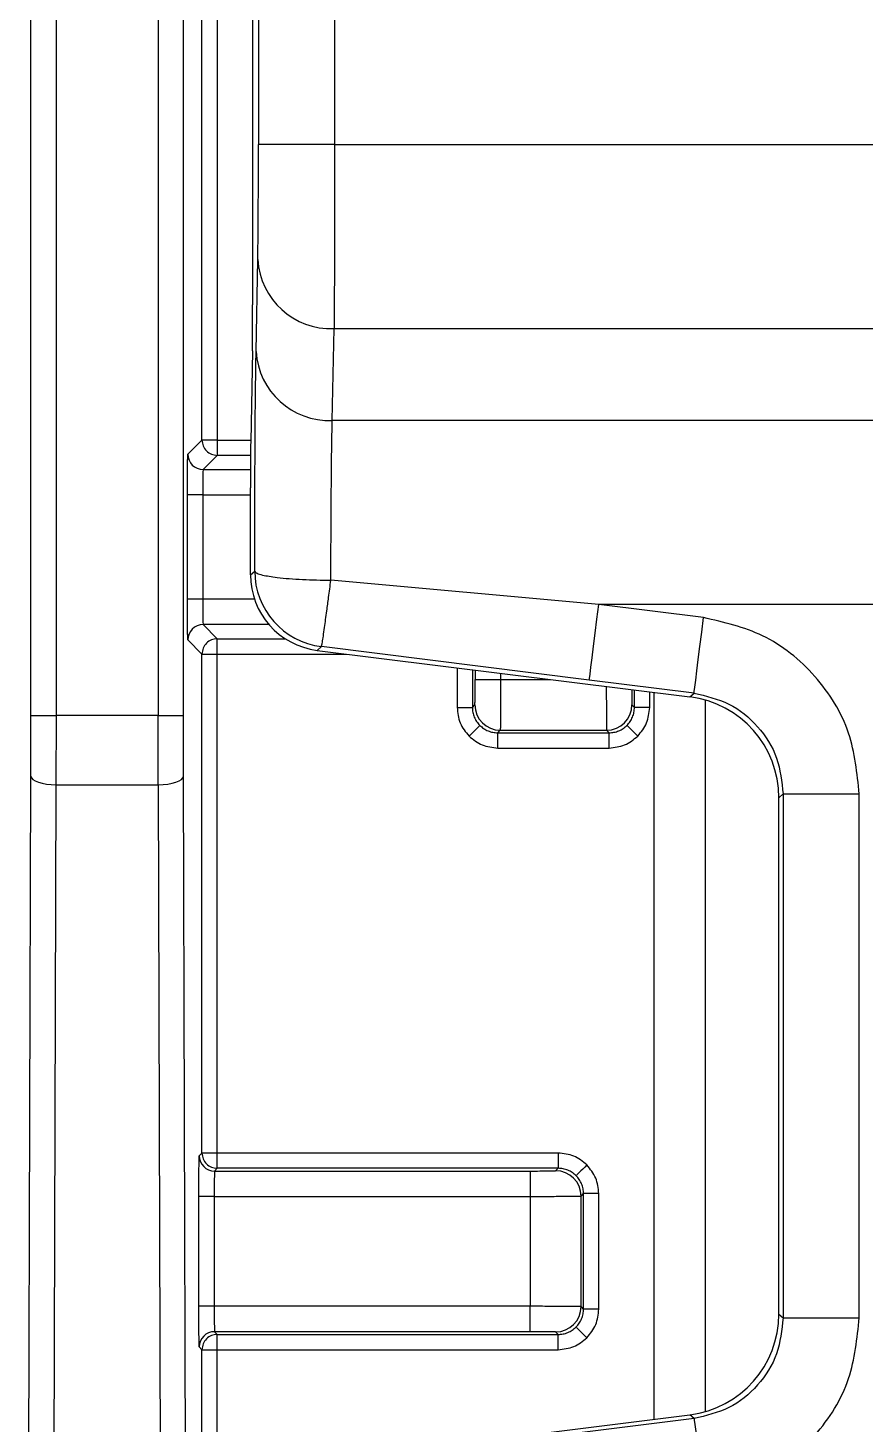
# Model space of a CAD drawing. Header units: inches. Extents: x 897.4 to 914.4, y -8.5 to 2.5.
# Drawn here: x 907.102 to 907.426, y -1.948 to -1.407 of the extents above; entities that cross this region are included whole.
import ezdxf

# ---------------------------------------------------------------- set-up
doc = ezdxf.new("R2010")
doc.units = ezdxf.units.IN
doc.header["$LTSCALE"] = 4
doc.header["$MEASUREMENT"] = 0
doc.layers.get('0').update_dxf_attribs({"linetype": 'CONTINUOUS'})

msp = doc.modelspace()

# ---------------------------------------------------------------- linework, layer by layer
for p, q in [((907.1911339534415, -0.5998166831433434), (907.1911339534415, -1.452006171910982)), ((907.2206605456812, -0.6008392313307791), (907.2206605456812, -1.452006171910982)), ((907.1888984859326, -0.978348123649174), (907.1888984859326, -1.514127880942365)), ((907.1029968116093, -1.673336521750561), (907.1029968116093, -1.055703336701819)), ((907.1128392045758, -1.673336521750561), (907.1128392045758, -1.055703336701819)), ((907.1522234429391, -1.055703336701819), (907.1522234429391, -1.673336521750561)), ((907.1620655425756, -1.673336521750561), (907.1620655425756, -1.055703336701819)), ((907.1692682593692, -1.566613407958411), (907.1692682593692, -1.39541373233834)), ((907.1751735778172, -1.39541373233834), (907.1751735778172, -1.566613407958411)), ((907.2206605456812, -1.452006171910982), (907.1911339534415, -1.452006171910982)), ((907.2206605456812, -1.452006171910982), (907.6698214369362, -1.452006171910982)), ((907.1902193506738, -1.532232205133), (907.1908860896382, -1.496607870001693)), ((907.2197459429134, -1.558993282653416), (907.2204126818779, -1.523368947522108)), ((907.2204126818779, -1.523368947522108), (907.6693751354253, -1.523368947522108)), ((907.1887993404112, -1.531968501512661), (907.1881387613756, -1.567264893765725)), ((907.6687083964608, -1.558993282653416), (907.2197459429134, -1.558993282653416)), ((907.1637835760621, -1.572098091265548), (907.1692682593692, -1.566613407958411)), ((907.1751735778172, -1.566613407958411), (907.1692682593692, -1.566613407958411)), ((907.1751735778172, -1.566613407958411), (907.1751735778172, -1.572518726406336)), ((907.1751735778172, -1.566613407958411), (907.1881510812333, -1.566613407958411)), ((907.1751735778172, -1.572518726406336), (907.16968860118, -1.578003409713473)), ((907.1880792153968, -1.572518726406336), (907.1751735778172, -1.572518726406336)), ((907.16968860118, -1.578003409713473), (907.1880513490521, -1.578003409713473)), ((907.1880396158542, -1.618824671476107), (907.1880396158542, -1.585105807665966)), ((907.1636471776378, -1.628303628641051), (907.1636471776378, -1.587845509350031)), ((907.1695524960857, -1.587845509350031), (907.1636471776378, -1.587845509350031)), ((907.1695524960857, -1.587845509350031), (907.1695524960857, -1.628303628641051)), ((907.1695524960857, -1.587845509350031), (907.1880396158542, -1.587845509350031)), ((907.1880396158542, -1.618824671476107), (907.1896807968952, -1.617375914878934)), ((907.3229925102003, -1.630356058264542), (907.2192070958049, -1.620915820652306)), ((907.1695524960857, -1.628303628641051), (907.1636471776378, -1.628303628641051)), ((907.1896024777999, -1.628303628641051), (907.1695524960857, -1.628303628641051)), ((907.6683612404712, -1.630356058264542), (907.3229925102003, -1.630356058264542)), ((907.3635750013879, -1.635428906329236), (907.3229925102003, -1.630356058264542)), ((907.1952385193586, -1.63814572827761), (907.16968860118, -1.63814572827761)), ((907.16968860118, -1.63814572827761), (907.1751735778172, -1.643630411584747)), ((907.1692682593692, -1.649535730032671), (907.1637835760621, -1.644051046725534)), ((907.1751735778172, -1.649535730032671), (907.1751735778172, -1.643630411584747)), ((907.1751735778172, -1.643630411584747), (907.2015506864399, -1.643630411584747)), ((907.1692682593692, -1.842991521881522), (907.1692682593692, -1.649535730032671)), ((907.1692682593692, -1.649535730032671), (907.1751735778172, -1.649535730032671)), ((907.1751735778172, -1.842991521881522), (907.1751735778172, -1.649535730032671)), ((907.1751735778172, -1.649535730032671), (907.2252045198554, -1.649535730032671)), ((907.2139036904036, -1.648123053018703), (907.2155448714445, -1.646674296421529)), ((907.2139036904036, -1.648123053018703), (907.3582786359052, -1.666169884540166)), ((907.3193302858399, -1.659654439807139), (907.2155448714445, -1.646674296421529)), ((907.2681148774847, -1.654899561402567), (907.2681148774847, -1.67022869098582)), ((907.2740201959326, -1.655637579543584), (907.2740201959326, -1.67022869098582)), ((907.2750864502818, -1.655771044668451), (907.2750864502818, -1.659405402684037)), ((907.2750864502818, -1.659405402684037), (907.2849285499184, -1.659405402684037)), ((907.2849285499184, -1.657001270456777), (907.2849285499184, -1.659405402684037)), ((907.2849285499184, -1.659405402684037), (907.3041616077364, -1.659405402684037)), ((907.3599127770275, -1.664727287871831), (907.3193302858399, -1.659654439807139)), ((907.336810990568, -1.67022869098582), (907.336810990568, -1.663486502205494)), ((907.3427160156859, -1.67022869098582), (907.3427160156859, -1.664224520346512)), ((907.3443225837934, -1.664425451358673), (907.3443225837934, -1.946211982803282)), ((907.3582786359052, -1.666169884540166), (907.3599127770275, -1.664727287871831)), ((907.2681148774847, -1.67022869098582), (907.2740201959326, -1.67022869098582)), ((907.2740201959326, -1.67022869098582), (907.2750013845978, -1.669247502320595)), ((907.3358298019027, -1.669247502320595), (907.336810990568, -1.67022869098582)), ((907.3427160156859, -1.67022869098582), (907.336810990568, -1.67022869098582)), ((907.3644013118422, -1.943201830910147), (907.3644013118422, -1.667435603251808)), ((907.1029607320261, -1.696881823086563), (907.1029968116093, -1.673336521750561)), ((907.1029968116093, -1.673336521750561), (907.1128392045758, -1.673336521750561)), ((907.1128028316626, -1.700245144233191), (907.1128392045758, -1.673336521750561)), ((907.1522234429391, -1.673336521750561), (907.1128392045758, -1.673336521750561)), ((907.1522234429391, -1.673336521750561), (907.1620655425756, -1.673336521750561)), ((907.1522595225223, -1.700245144233191), (907.1522234429391, -1.673336521750561)), ((907.1621016221588, -1.696881823086563), (907.1620655425756, -1.673336521750561)), ((907.2727271975361, -1.681363789018884), (907.2769027492998, -1.677188237255215)), ((907.2838622955692, -1.680070790622379), (907.2848434842343, -1.679089601957154)), ((907.2838622955692, -1.680070790622379), (907.3269685976014, -1.680070790622379)), ((907.2838622955692, -1.685976109070302), (907.2838622955692, -1.680070790622379)), ((907.2848434842343, -1.679089601957154), (907.3259877022662, -1.679089601957154)), ((907.3259877022662, -1.679089601957154), (907.3269685976014, -1.680070790622379)), ((907.3269685976014, -1.685976109070302), (907.3269685976014, -1.680070790622379)), ((907.2838622955692, -1.685976109070302), (907.3269685976014, -1.685976109070302)), ((907.101830531749, -2.052997575873665), (907.1029607320261, -1.696881823086563)), ((907.163231822436, -2.052997575873665), (907.1621016221588, -1.696881823086563)), ((907.1116729247154, -2.056361190350237), (907.1128028316626, -1.700245144233191)), ((907.1128028316626, -1.700245144233191), (907.1522595225223, -1.700245144233191)), ((907.1522595225223, -1.700245144233191), (907.1533897227995, -2.056361190350237)), ((907.3943984053133, -1.703791796595293), (907.3927639708611, -1.705234393263626)), ((907.3943984053133, -1.703791796595293), (907.3943984053133, -1.906845637566661)), ((907.3943984053133, -1.703791796595293), (907.4239247042229, -1.703791796595293)), ((907.4239247042229, -1.906845637566661), (907.4239247042229, -1.703791796595293)), ((907.3927639708611, -1.905402747568383), (907.3927639708611, -1.705234393263626)), ((907.16820200502, -1.844057776230727), (907.1692682593692, -1.842991521881522)), ((907.1751735778172, -1.842991521881522), (907.1692682593692, -1.842991521881522)), ((907.1751735778172, -1.848896840329445), (907.1751735778172, -1.842991521881522)), ((907.3072606386029, -1.842991521881522), (907.1751735778172, -1.842991521881522)), ((907.3072606386029, -1.842991521881522), (907.3072606386029, -1.848896840329445)), ((907.1751735778172, -1.848896840329445), (907.174107030138, -1.84996309467865)), ((907.174107030138, -1.84996309467865), (907.2964373503011, -1.84996309467865)), ((907.3072606386029, -1.848896840329445), (907.1751735778172, -1.848896840329445)), ((907.2964373503011, -1.84996309467865), (907.2964373503011, -1.859805194315209)), ((907.3062794499376, -1.849877735664726), (907.3072606386029, -1.848896840329445)), ((907.1680656065957, -1.902406968842541), (907.1680656065957, -1.859805194315209)), ((907.1739709250436, -1.859805194315209), (907.1680656065957, -1.859805194315209)), ((907.1739709250436, -1.859805194315209), (907.1739709250436, -1.902406968842541)), ((907.1739709250436, -1.859805194315209), (907.2964373503011, -1.859805194315209)), ((907.2964373503011, -1.859805194315209), (907.2964373503011, -1.902406968842541)), ((907.3161215495742, -1.859720128631229), (907.3171027382394, -1.858738939966003)), ((907.3161215495742, -1.902492034526522), (907.3161215495742, -1.859720128631229)), ((907.3171027382394, -1.903473223191747), (907.3171027382394, -1.858738939966003)), ((907.3230080566873, -1.858738939966003), (907.3171027382394, -1.858738939966003)), ((907.3230080566873, -1.903473223191747), (907.3230080566873, -1.858738939966003)), ((907.1739709250436, -1.902406968842541), (907.1680656065957, -1.902406968842541)), ((907.2964373503011, -1.902406968842541), (907.1739709250436, -1.902406968842541)), ((907.2964373503011, -1.9122490684791), (907.2964373503011, -1.902406968842541)), ((907.3171027382394, -1.903473223191747), (907.3161215495742, -1.902492034526522)), ((907.3230080566873, -1.903473223191747), (907.3171027382394, -1.903473223191747)), ((907.3927639708611, -1.905402747568383), (907.3943984053133, -1.906845637566661)), ((907.3943984053133, -1.906845637566661), (907.4239247042229, -1.906845637566661)), ((907.2964373503011, -1.9122490684791), (907.174107030138, -1.9122490684791)), ((907.174107030138, -1.9122490684791), (907.1751735778172, -1.913315322828305)), ((907.1751735778172, -1.913315322828305), (907.3072606386029, -1.913315322828305)), ((907.1751735778172, -1.91922064127623), (907.1751735778172, -1.913315322828305)), ((907.3072606386029, -1.913315322828305), (907.3062794499376, -1.91233413416308)), ((907.3072606386029, -1.91922064127623), (907.3072606386029, -1.913315322828305)), ((907.1692682593692, -1.91922064127623), (907.16820200502, -1.918154386927024)), ((907.1692682593692, -2.041810265110434), (907.1692682593692, -1.91922064127623)), ((907.1692682593692, -1.91922064127623), (907.1751735778172, -1.91922064127623)), ((907.1751735778172, -1.91922064127623), (907.3072606386029, -1.91922064127623)), ((907.1751735778172, -2.041810265110434), (907.1751735778172, -1.91922064127623)), ((907.2611479979666, -1.956608769365383), (907.3582786359052, -1.944467549621789)), ((907.3599127770275, -1.945910146290123), (907.2627821390889, -1.958051366033716)), ((907.3599127770275, -1.945910146290123), (907.3582786359052, -1.944467549621789))]:
    msp.add_line(p, q)
at = {"flags": 128}
for points in [[(907.3193302858399, -1.659654439807139), (907.3194059649657, -1.659048126811318), (907.3196180425157, -1.657351213080877), (907.3199585985816, -1.654628524533607), (907.3204141399858, -1.650983313310065), (907.3209676535915, -1.646554031144177), (907.3215983129728, -1.641509342754182), (907.322282065074, -1.636040792594006), (907.3229925102003, -1.630356058264542)], [(907.3599127770275, -1.664727287871831), (907.3599884561532, -1.664120974876012), (907.3602005337033, -1.66242406114557), (907.3605410897692, -1.659701372598301), (907.3609966311734, -1.656056161374758), (907.3615504381091, -1.65162687920887), (907.3621808041604, -1.646582190818875), (907.3628645562617, -1.641113640658699), (907.3635750013879, -1.635428906329236)], [(907.3381039889645, -1.681363789018884), (907.3372955716367, -1.680555371691123), (907.3365176606233, -1.679777754007563), (907.3358001755784, -1.679059975632733), (907.3351695161971, -1.678429316251497), (907.334649735535, -1.677909828919326), (907.3342607800282, -1.677520873412573), (907.334017316174, -1.677277116228477), (907.3339284372008, -1.677188237255215)], [(907.1029607320261, -1.696881823086563), (907.1031634230179, -1.697534482213656), (907.1037330697707, -1.698162501625388), (907.1046473792085, -1.698741828266291), (907.1058717383979, -1.699250462390506), (907.1073598012077, -1.699668750891735), (907.1090549549584, -1.69998144061285), (907.1108926670624, -1.700175918366226), (907.1128028316626, -1.700245144233191)], [(907.1522595225223, -1.700245144233191), (907.1541699804525, -1.700175918366226), (907.1560073992265, -1.69998144061285), (907.1577025529773, -1.699668750891735), (907.159190615787, -1.699250462390506), (907.1604152683065, -1.698741828266291), (907.1613295777443, -1.698162501625388), (907.161898931167, -1.697534482213656), (907.1621016221588, -1.696881823086563)], [(907.3183957366359, -1.847603548602995), (907.3175876126381, -1.848411965930755), (907.3168097016246, -1.849189876944261), (907.3160919232497, -1.849907655319091), (907.3154612638685, -1.850538314700326), (907.3149417765363, -1.851057802032498), (907.3145528210296, -1.851446757539251), (907.3143093571755, -1.851690221393402), (907.3142201848722, -1.851779100366665)], [(907.3183957366359, -1.914608321224811), (907.3175876126381, -1.913800197226995), (907.3168097016246, -1.913022286213489), (907.3160919232497, -1.91230450783866), (907.3154612638685, -1.911673848457424), (907.3149417765363, -1.911154361125252), (907.3145528210296, -1.910765405618499), (907.3143093571755, -1.910521941764348), (907.3142201848722, -1.910433062791085)], [(907.3599127770275, -1.945910146290123), (907.3599884561532, -1.946516459285943), (907.3602005337033, -1.948213373016385), (907.3605410897692, -1.950936061563654), (907.3609966311734, -1.954581272787197), (907.3615504381091, -1.959010261623139), (907.3621808041604, -1.96405524334308), (907.3628645562617, -1.969523793503256), (907.3635750013879, -1.975208527832719)]]:
    msp.add_lwpolyline(points, dxfattribs=at)
for centre, radius, start, end in [((907.2192112250655, -1.495025076327149), 0.0283693237985761, 183.1983318538427, 272.4272344128449), ((907.218544644125, -1.530649237104084), 0.02836949130459492, 183.1986656299595, 272.4269006367239), ((907.1696891225683, -1.572097863225838), 0.005905546510651346, 180.002212447733, 269.9949414762353), ((907.2192091679065, -1.617374166232801), 0.02952837106305618, 180.0033930094937, 262.871556112091), ((907.1696891225683, -1.644051274765244), 0.005905546510651346, 90.00505852376465, 179.9977875522763), ((907.2848443825999, -1.669246603955123), 0.009842998043028715, 180.0052293569345, 269.9947706430534), ((907.3259865148522, -1.669246314906541), 0.009843287122232643, 270.0069116965802, 359.9930883034141), ((907.1741075515263, -1.844057548191018), 0.005905546510648443, 180.0022124477159, 269.9949414762679), ((907.3062786793732, -1.859720605847104), 0.009842870212541934, 0.002777894558670102, 89.9955145107112), ((907.3062792630628, -1.902491847651754), 0.00984228651310066, 270.0010878707434, 359.998912129261), ((907.1741075515263, -1.918154614966731), 0.005905546510647794, 90.00505852373207, 179.9977875523021)]:
    msp.add_arc(centre, radius, start, end)
for centre, major_axis, ratio, start_param, end_param in [((907.1887267936802, -1.514127747357345), (0, 0.01968503937007871), 0.008726867790829844, 3.57792496658826, 4.71238898038469), ((907.1882114274721, -1.585105676735102), (0, 0.01968503937007871), 0.008726867790739605, 0.4363323130104586, 1.570796326794897), ((907.2175683221529, -1.618822660241463), (0.02213766637908954, 0.01954273823937136), 0.9999322525541741, 2.418405600608939, 3.864779706570734), ((907.3533924702957, -1.70523713695617), (-0.02951688850545153, -0.02605698431916093), 0.999932252554226, 2.41840560060894, 3.864779706570693), ((907.3533924702957, -1.905400200765309), (-0.02951688850545153, 0.02605698431916181), 0.9999322525542409, 2.41840560060889, 3.864779706570692)]:
    msp.add_ellipse(centre, major_axis=major_axis, ratio=ratio, start_param=start_param, end_param=end_param)
for points, knots in [([(907.1908860896382, -1.496607870001693), (907.1909207757608, -1.494347988635574), (907.1909915911251, -1.489734203330485), (907.1910713029532, -1.478775923229076), (907.1911242392144, -1.465875995932524), (907.1911307596679, -1.456566192721783), (907.1911339534415, -1.452006171910981)], [0, 0, 0, 0, 0.2449092492452292, 0.5000079704130412, 0.7550996504929423, 1, 1, 1, 1]), ([(907.2206605456812, -1.452006171910982), (907.2206573278024, -1.458767245944308), (907.2206506750706, -1.472745278333067), (907.2206013584971, -1.492828054689956), (907.2205243082856, -1.51130285107497), (907.2204505977959, -1.519270480743957), (907.2204126818779, -1.523368947522108)], [0, 0, 0, 0, 0.2270565605934504, 0.4694230446836544, 0.7270766696046227, 0.9999999999999999, 0.9999999999999999, 0.9999999999999999, 0.9999999999999999]), ([(907.1896807968952, -1.617375914878934), (907.1896958036997, -1.608511813455982), (907.1897263130705, -1.590490777912687), (907.1898464134015, -1.566184565132533), (907.1900107298428, -1.545562210398641), (907.1901505674513, -1.53662716758472), (907.1902193506738, -1.532232205133)], [0, 0, 0, 0, 0.2459356648632079, 0.499996011596619, 0.7540583967522004, 1, 1, 1, 1]), ([(907.2192070958049, -1.620915820652306), (907.2192211877185, -1.614971203613992), (907.2192503364116, -1.602674944768337), (907.2193633349419, -1.585423027811731), (907.2195233473414, -1.569602388604522), (907.2196703148917, -1.562597782456249), (907.2197459429134, -1.558993282653416)], [0, 0, 0, 0, 0.2267270998875509, 0.4689780837981023, 0.7267414681520912, 1, 1, 1, 1]), ([(907.1692682593692, -1.566613407958411), (907.1693570875289, -1.567387200821241), (907.1695347396775, -1.568934750215299), (907.1709002975653, -1.570886688210355), (907.1728522355603, -1.572252246098117), (907.1743997849543, -1.572429898246689), (907.1751735778172, -1.572518726406336)], [0, 0, 0, 0, 0.2500058692153412, 0.5, 0.7499941307846589, 1, 1, 1, 1]), ([(907.1636471776378, -1.587845509350031), (907.1636490449724, -1.585875155539243), (907.1636519156839, -1.582846069401018), (907.1636688975129, -1.579190676712091), (907.1636862423189, -1.576698899605385), (907.1637078123293, -1.574653278938683), (907.163739578592, -1.572676269737702), (907.1637663207784, -1.572324845975319), (907.1637835760621, -1.572098091265548)], [0, 0, 0, 0, 0.2395566418976837, 0.3682778693443873, 0.4999893608883584, 0.6287131598866454, 0.7604287225742323, 1, 1, 1, 1]), ([(907.16968860118, -1.578003409713473), (907.1696772590179, -1.578160911881631), (907.1696545746375, -1.57847591699695), (907.1696205499787, -1.580756178413504), (907.1695865213482, -1.583997858767978), (907.1695638379999, -1.586562941055099), (907.1695524960857, -1.587845509350031)], [0, 0, 0, 0, 0.2500037308708969, 0.5000086982549137, 0.749999056724414, 1, 1, 1, 1]), ([(907.1896807968952, -1.617375914878934), (907.1898682320832, -1.61765908649739), (907.1902189825502, -1.618188990078811), (907.1929989726295, -1.61904655432664), (907.1973203914897, -1.619799033581669), (907.2029346287943, -1.620336013374422), (907.2097681364329, -1.620780780968527), (907.2154670583802, -1.620862313326842), (907.2192070958049, -1.620915820652306)], [0, 0, 0, 0, 0.1551959575195906, 0.2904206790204772, 0.5001584624246956, 0.6307151091644535, 0.7576490211901095, 1, 1, 1, 1]), ([(907.2155448714445, -1.646674296421529), (907.2156415423702, -1.646304366359648), (907.2158415322674, -1.645539066197816), (907.2166675816534, -1.640143878266032), (907.2175055606776, -1.633673520990166), (907.2183719337838, -1.627327242466096), (907.2189137666908, -1.623167667159995), (907.2192070958049, -1.620915820652305)], [0, 0, 0, 0, 0.2413425321363944, 0.4992821560962961, 0.6995701893647333, 0.8373579584212156, 1, 1, 1, 1]), ([(907.1637835760621, -1.644051046725534), (907.1637663038819, -1.643824805380349), (907.163739751151, -1.643477001833273), (907.1637080777813, -1.641509161245086), (907.1636865425203, -1.639484961181339), (907.1636689266657, -1.636979943541158), (907.1636519896672, -1.633327418255959), (907.1636490648332, -1.630273872757671), (907.1636471776378, -1.628303628641051)], [0, 0, 0, 0, 0.2395686773026387, 0.3682918153901568, 0.5000094061713777, 0.6287280922505285, 0.7604436245275671, 1, 1, 1, 1]), ([(907.1695524960857, -1.628303628641051), (907.1695638379999, -1.629586196935983), (907.1695865213482, -1.632151279223105), (907.1696205499787, -1.635392959577574), (907.1696545746375, -1.637673220994132), (907.1696772590179, -1.637988226109452), (907.16968860118, -1.63814572827761)], [0, 0, 0, 0, 0.250000943275586, 0.4999913017450863, 0.7499962691291031, 1, 1, 1, 1]), ([(907.4239247042229, -1.703791796595293), (907.423105229909, -1.69576135906934), (907.4214096294427, -1.679145324396186), (907.4077716446355, -1.657232194025205), (907.3877193225153, -1.640981321954838), (907.3714419030629, -1.637238040143977), (907.3635750013879, -1.635428906329236)], [0, 0, 0, 0, 0.241647621412669, 0.500000808561393, 0.7583496273377752, 1, 1, 1, 1]), ([(907.1751735778172, -1.643630411584747), (907.1743997849543, -1.64371923974439), (907.1728522355603, -1.643896891892965), (907.1709002975653, -1.645262449780727), (907.1695347396775, -1.647214387775782), (907.1693570875289, -1.648761937169839), (907.1692682593692, -1.649535730032671)], [0, 0, 0, 0, 0.2500058692153412, 0.5, 0.7499941307846589, 1, 1, 1, 1]), ([(907.2750013845978, -1.669247502320595), (907.2750125367254, -1.669104464206663), (907.275034912803, -1.668817466779934), (907.2750585162787, -1.666852218781295), (907.2750728550105, -1.664831003479146), (907.2750837421274, -1.662543733663101), (907.2750853881992, -1.660636191821896), (907.2750864502818, -1.659405402684037)], [0, 0, 0, 0, 0.2490282221250193, 0.499660244169718, 0.6284652724675581, 0.7602773909819138, 1, 1, 1, 1]), ([(907.2849285499184, -1.659405402684037), (907.2849215449577, -1.66197052845549), (907.2849075351204, -1.667100749141589), (907.2848858909801, -1.673584316108868), (907.2848650022452, -1.678144945474154), (907.2848506568824, -1.678774717436277), (907.2848434842343, -1.679089601957154)], [0, 0, 0, 0, 0.2499995017730317, 0.4999959962134763, 0.7499991574128375, 1, 1, 1, 1]), ([(907.3259102631608, -1.66212398461208), (907.3259147669007, -1.663749522444522), (907.32592633853, -1.667926078237603), (907.3259447863795, -1.673571324012475), (907.3259663115397, -1.678148193408682), (907.3259805720463, -1.678775800088954), (907.3259877022662, -1.679089601957154)], [0, 0, 0, 0, 0.1751901633389111, 0.4501227083002741, 0.7250626437887422, 1, 1, 1, 1]), ([(907.3357520694674, -1.663354210400406), (907.3357570941699, -1.664412984557215), (907.3357648785785, -1.666053266867923), (907.3357827882752, -1.667647201749447), (907.3358023717637, -1.668887804610273), (907.3358190441234, -1.669106433090158), (907.3358298019027, -1.669247502320595)], [0, 0, 0, 0, 0.3191440664596782, 0.494426845815429, 0.6737807634740178, 1, 1, 1, 1]), ([(907.3599127770275, -1.664727287871831), (907.3645643209114, -1.665812485281952), (907.3738671920108, -1.667982829553825), (907.3851250049993, -1.677224175209998), (907.392898595062, -1.689541306823522), (907.3938984618059, -1.699041569137036), (907.3943984053133, -1.703791796595293)], [0, 0, 0, 0, 0.2500050630085847, 0.4999984808113621, 0.7499941720302715, 0.9999999999999999, 0.9999999999999999, 0.9999999999999999, 0.9999999999999999]), ([(907.2681148774847, -1.67022869098582), (907.2683299424399, -1.672313856709104), (907.2687600753287, -1.676484217033503), (907.2714048173624, -1.679737257515153), (907.2727271975361, -1.681363789018884)], [0, 0, 0, 0, 0.4999965377297944, 0.9999999999999999, 0.9999999999999999, 0.9999999999999999, 0.9999999999999999]), ([(907.2740201959326, -1.67022869098582), (907.2740565974052, -1.670873129286404), (907.274129397267, -1.67216195129788), (907.2747185161962, -1.674016126666984), (907.2756127895233, -1.675744009410401), (907.2764727452036, -1.676706808376339), (907.2769027492998, -1.677188237255215)], [0, 0, 0, 0, 0.2500033287766659, 0.4999854800329555, 0.7499774737160392, 0.9999999999999999, 0.9999999999999999, 0.9999999999999999, 0.9999999999999999]), ([(907.3339284372008, -1.677188237255215), (907.3343582980795, -1.676706778930565), (907.3352180395972, -1.675743840149045), (907.3361127468237, -1.674016222890107), (907.3367017665844, -1.67216193831469), (907.3367745815453, -1.670873124958551), (907.336810990568, -1.67022869098582)], [0, 0, 0, 0, 0.2499999655173248, 0.5000114233166951, 0.7499951228325781, 1, 1, 1, 1]), ([(907.3381039889645, -1.681363789018884), (907.3394263935121, -1.679737262548521), (907.342071171977, -1.676484247282474), (907.3425010694425, -1.67231386031831), (907.3427160156859, -1.67022869098582)], [0, 0, 0, 0, 0.5000057907314778, 1, 1, 1, 1]), ([(907.2769027492998, -1.677188237255215), (907.2773842076244, -1.677618098133896), (907.278347146406, -1.678477839651594), (907.2800747636649, -1.679372546878098), (907.2819290482403, -1.679961566638761), (907.2832178615964, -1.680034381599782), (907.2838622955692, -1.680070790622379)], [0, 0, 0, 0, 0.2499999655173248, 0.5000114233166951, 0.7499951228325781, 1, 1, 1, 1]), ([(907.3269685976014, -1.680070790622379), (907.3276130283555, -1.680034370276895), (907.3289019290295, -1.679961527372443), (907.3307563460683, -1.679372613996507), (907.3324840383409, -1.678477833719882), (907.3334469782916, -1.67761809615669), (907.3339284372008, -1.677188237255213)], [0, 0, 0, 0, 0.2499957843314463, 0.5000067624159582, 0.7500091271400111, 1, 1, 1, 1]), ([(907.2727271975361, -1.681363789018884), (907.2743537290398, -1.682686169192549), (907.2776067695215, -1.685330911226258), (907.2817771298459, -1.685761044115112), (907.2838622955692, -1.685976109070302)], [0, 0, 0, 0, 0.5000034622702055, 0.9999999999999999, 0.9999999999999999, 0.9999999999999999, 0.9999999999999999]), ([(907.3269685976014, -1.685976109070302), (907.329053867401, -1.685761061754727), (907.3332243382438, -1.685330974214169), (907.3364774566016, -1.68268616954955), (907.3381039889645, -1.681363789018884)], [0, 0, 0, 0, 0.5000082431959141, 1, 1, 1, 1]), ([(907.1680656065957, -1.859805194315209), (907.1680674737888, -1.857834830607614), (907.1680703442785, -1.854805733778088), (907.1680873274589, -1.8511503495307), (907.168104669399, -1.848658264070016), (907.1681262429906, -1.846613059241793), (907.1681580060565, -1.844635450286063), (907.1681847493304, -1.844284330754701), (907.16820200502, -1.844057776230726)], [0, 0, 0, 0, 0.2395553589061484, 0.3682753470142495, 0.4999956404133625, 0.6287110900959282, 0.7604314920499989, 1, 1, 1, 1]), ([(907.1692682593692, -1.842991521881522), (907.1693570875289, -1.843765314744352), (907.1695347396775, -1.84531286413841), (907.1709002975653, -1.847264802133465), (907.1728522355603, -1.848630360021228), (907.1743997849543, -1.8488080121698), (907.1751735778172, -1.848896840329445)], [0, 0, 0, 0, 0.2500058692153412, 0.5, 0.7499941307846589, 1, 1, 1, 1]), ([(907.3183957366359, -1.847603548602995), (907.3167693100748, -1.846281143399068), (907.313516353907, -1.843636249207375), (907.3093459210739, -1.843206435528624), (907.3072606386029, -1.842991521881522)], [0, 0, 0, 0, 0.4999841612116322, 1, 1, 1, 1]), ([(907.174107030138, -1.84996309467865), (907.1740956880145, -1.850120477009132), (907.1740730036263, -1.850435243630737), (907.1740389775251, -1.852715607215462), (907.1740049516679, -1.855957501126364), (907.1739822671867, -1.858522637275537), (907.1739709250436, -1.859805194315209)], [0, 0, 0, 0, 0.2499984182757776, 0.4999999509826936, 0.7500021264331247, 1, 1, 1, 1]), ([(907.2964373503011, -1.84996309467865), (907.2977189962272, -1.849961987974881), (907.3002905724155, -1.849959767413803), (907.3030172543084, -1.849942594278053), (907.3046822638366, -1.849925215146596), (907.3059186382241, -1.849905409547172), (907.3061379463322, -1.849888588843803), (907.3062794499376, -1.849877735664726)], [0, 0, 0, 0, 0.2490153824369921, 0.4996403569517459, 0.6284447747382406, 0.7602623797207774, 1, 1, 1, 1]), ([(907.3142201848722, -1.851779100366664), (907.3137388485867, -1.851349195847831), (907.3127761318074, -1.850489347325555), (907.3110482341011, -1.849595198575287), (907.3091940555861, -1.849005624514446), (907.3079050851948, -1.848933100276414), (907.3072606386029, -1.848896840329445)], [0, 0, 0, 0, 0.2499714876609401, 0.4999659339716247, 0.7499979426413801, 1, 1, 1, 1]), ([(907.3230080566873, -1.858738939966003), (907.3227931425359, -1.856653656279486), (907.3223633136181, -1.852483082937545), (907.3197182635585, -1.849230061599749), (907.3183957366359, -1.847603548602995)], [0, 0, 0, 0, 0.4999992844017212, 1, 1, 1, 1]), ([(907.3171027382394, -1.858738939966003), (907.3170663254439, -1.858094504884122), (907.3169934976398, -1.85680559555415), (907.3164044850769, -1.854951287731592), (907.315510138715, -1.853223329966265), (907.3146501869903, -1.85226052983049), (907.3142201848722, -1.851779100366665)], [0, 0, 0, 0, 0.2499942360533198, 0.500003665765607, 0.7499865671376066, 1, 1, 1, 1]), ([(907.2964373503011, -1.859805194315209), (907.2990024579279, -1.859798021647639), (907.304132723857, -1.859783676170798), (907.3106165659485, -1.859762787585047), (907.3151768314737, -1.859741143425279), (907.315806642279, -1.859727133590644), (907.3161215495742, -1.859720128631229)], [0, 0, 0, 0, 0.24999887284527, 0.500002684586418, 0.7499998397994693, 1, 1, 1, 1]), ([(907.16820200502, -1.918154386927023), (907.1681847331765, -1.917928090690332), (907.1681581814476, -1.917580209100466), (907.16812650588, -1.915612835703893), (907.1681049717771, -1.913588582048638), (907.1680873547771, -1.911083524183669), (907.1680704195351, -1.907430798937776), (907.1680674941152, -1.904377194659741), (907.1680656065957, -1.902406968842541)], [0, 0, 0, 0, 0.2395682754986258, 0.3682844831228401, 0.5000019266083044, 0.6287194327572252, 0.7604448735324684, 1, 1, 1, 1]), ([(907.1739709250436, -1.902406968842541), (907.1739822671867, -1.903689525882212), (907.1740049516679, -1.906254662031388), (907.1740389775251, -1.909496555942288), (907.1740730036263, -1.911776919527014), (907.1740956880145, -1.912091686148617), (907.174107030138, -1.9122490684791)], [0, 0, 0, 0, 0.2499978735668753, 0.5000000490173064, 0.7500015817242225, 1, 1, 1, 1]), ([(907.3161215495742, -1.902492034526522), (907.315806642279, -1.902485029567106), (907.3151768314737, -1.902471019732473), (907.3106165659485, -1.902449375572702), (907.304132723857, -1.902428486986953), (907.2990024579279, -1.902414141510112), (907.2964373503011, -1.902406968842541)], [0, 0, 0, 0, 0.2500001602005308, 0.4999973154135821, 0.7500011271547301, 1, 1, 1, 1]), ([(907.3142201848722, -1.910433062791085), (907.3146501869903, -1.90995163332726), (907.315510138715, -1.908988833191485), (907.3164044850769, -1.907260875426158), (907.3169934976398, -1.905406567603602), (907.3170663254439, -1.904117658273629), (907.3171027382394, -1.903473223191747)], [0, 0, 0, 0, 0.2500134328623935, 0.4999963342343932, 0.7500057639466803, 1, 1, 1, 1]), ([(907.3183957366359, -1.914608321224811), (907.3197182638592, -1.91298190899744), (907.3223633670162, -1.909729024639462), (907.322793157492, -1.905558515941545), (907.3230080566873, -1.903473223191747)], [0, 0, 0, 0, 0.4999907922889977, 1, 1, 1, 1]), ([(907.3072606386029, -1.913315322828305), (907.3079050851948, -1.913279062881338), (907.3091940555861, -1.913206538643305), (907.3110482341011, -1.912616964582463), (907.3127761318074, -1.911722815832196), (907.3137388485867, -1.910862967309918), (907.3142201848722, -1.910433062791085)], [0, 0, 0, 0, 0.2500020573586199, 0.5000340660283752, 0.7500285123390598, 0.9999999999999999, 0.9999999999999999, 0.9999999999999999, 0.9999999999999999]), ([(907.3943984053133, -1.906845637566661), (907.3938984792408, -1.911595873466617), (907.3928986562361, -1.921096068379822), (907.3851249063044, -1.933413017677014), (907.3738671542766, -1.942654261284363), (907.364564317982, -1.94482483218568), (907.3599127770275, -1.945910146290123)], [0, 0, 0, 0, 0.2500065479931141, 0.4999985233437127, 0.7499926611341341, 1, 1, 1, 1]), ([(907.3635750013879, -1.975208527832719), (907.3714419194464, -1.973399412350735), (907.3877194319233, -1.969656154875453), (907.4077714502209, -1.953404960409835), (907.4214097010681, -1.931492069355447), (907.4231052504352, -1.914876089473568), (907.4239247042229, -1.906845637566661)], [0, 0, 0, 0, 0.2416505485787779, 0.5000013715994257, 0.7583522026727808, 0.9999999999999999, 0.9999999999999999, 0.9999999999999999, 0.9999999999999999]), ([(907.1751735778172, -1.913315322828305), (907.1743997849543, -1.91340415098795), (907.1728522355603, -1.913581803136523), (907.1709002975653, -1.914947361024285), (907.1695347396775, -1.916899299019341), (907.1693570875289, -1.918446848413399), (907.1692682593692, -1.91922064127623)], [0, 0, 0, 0, 0.2500058692153412, 0.5, 0.7499941307846589, 1, 1, 1, 1]), ([(907.3062794499376, -1.91233413416308), (907.3061365329693, -1.912322976255121), (907.3058497764488, -1.912300588410615), (907.3038844492091, -1.912277057976346), (907.3018632471504, -1.912262563535226), (907.2995758858006, -1.912252304116477), (907.29766824068, -1.912250337451497), (907.2964373503011, -1.912249068479099)], [0, 0, 0, 0, 0.2490207300144766, 0.4996489846148236, 0.6284520767443624, 0.7602621372845734, 1, 1, 1, 1]), ([(907.3072606386029, -1.91922064127623), (907.3093459313526, -1.919005742080964), (907.3135164400505, -1.918575951605208), (907.3167693244085, -1.915930848448046), (907.3183957366359, -1.914608321224811)], [0, 0, 0, 0, 0.5000092077110023, 1, 1, 1, 1])]:
    msp.add_open_spline(points, degree=3, knots=knots)

doc.saveas('drawing.dxf')
